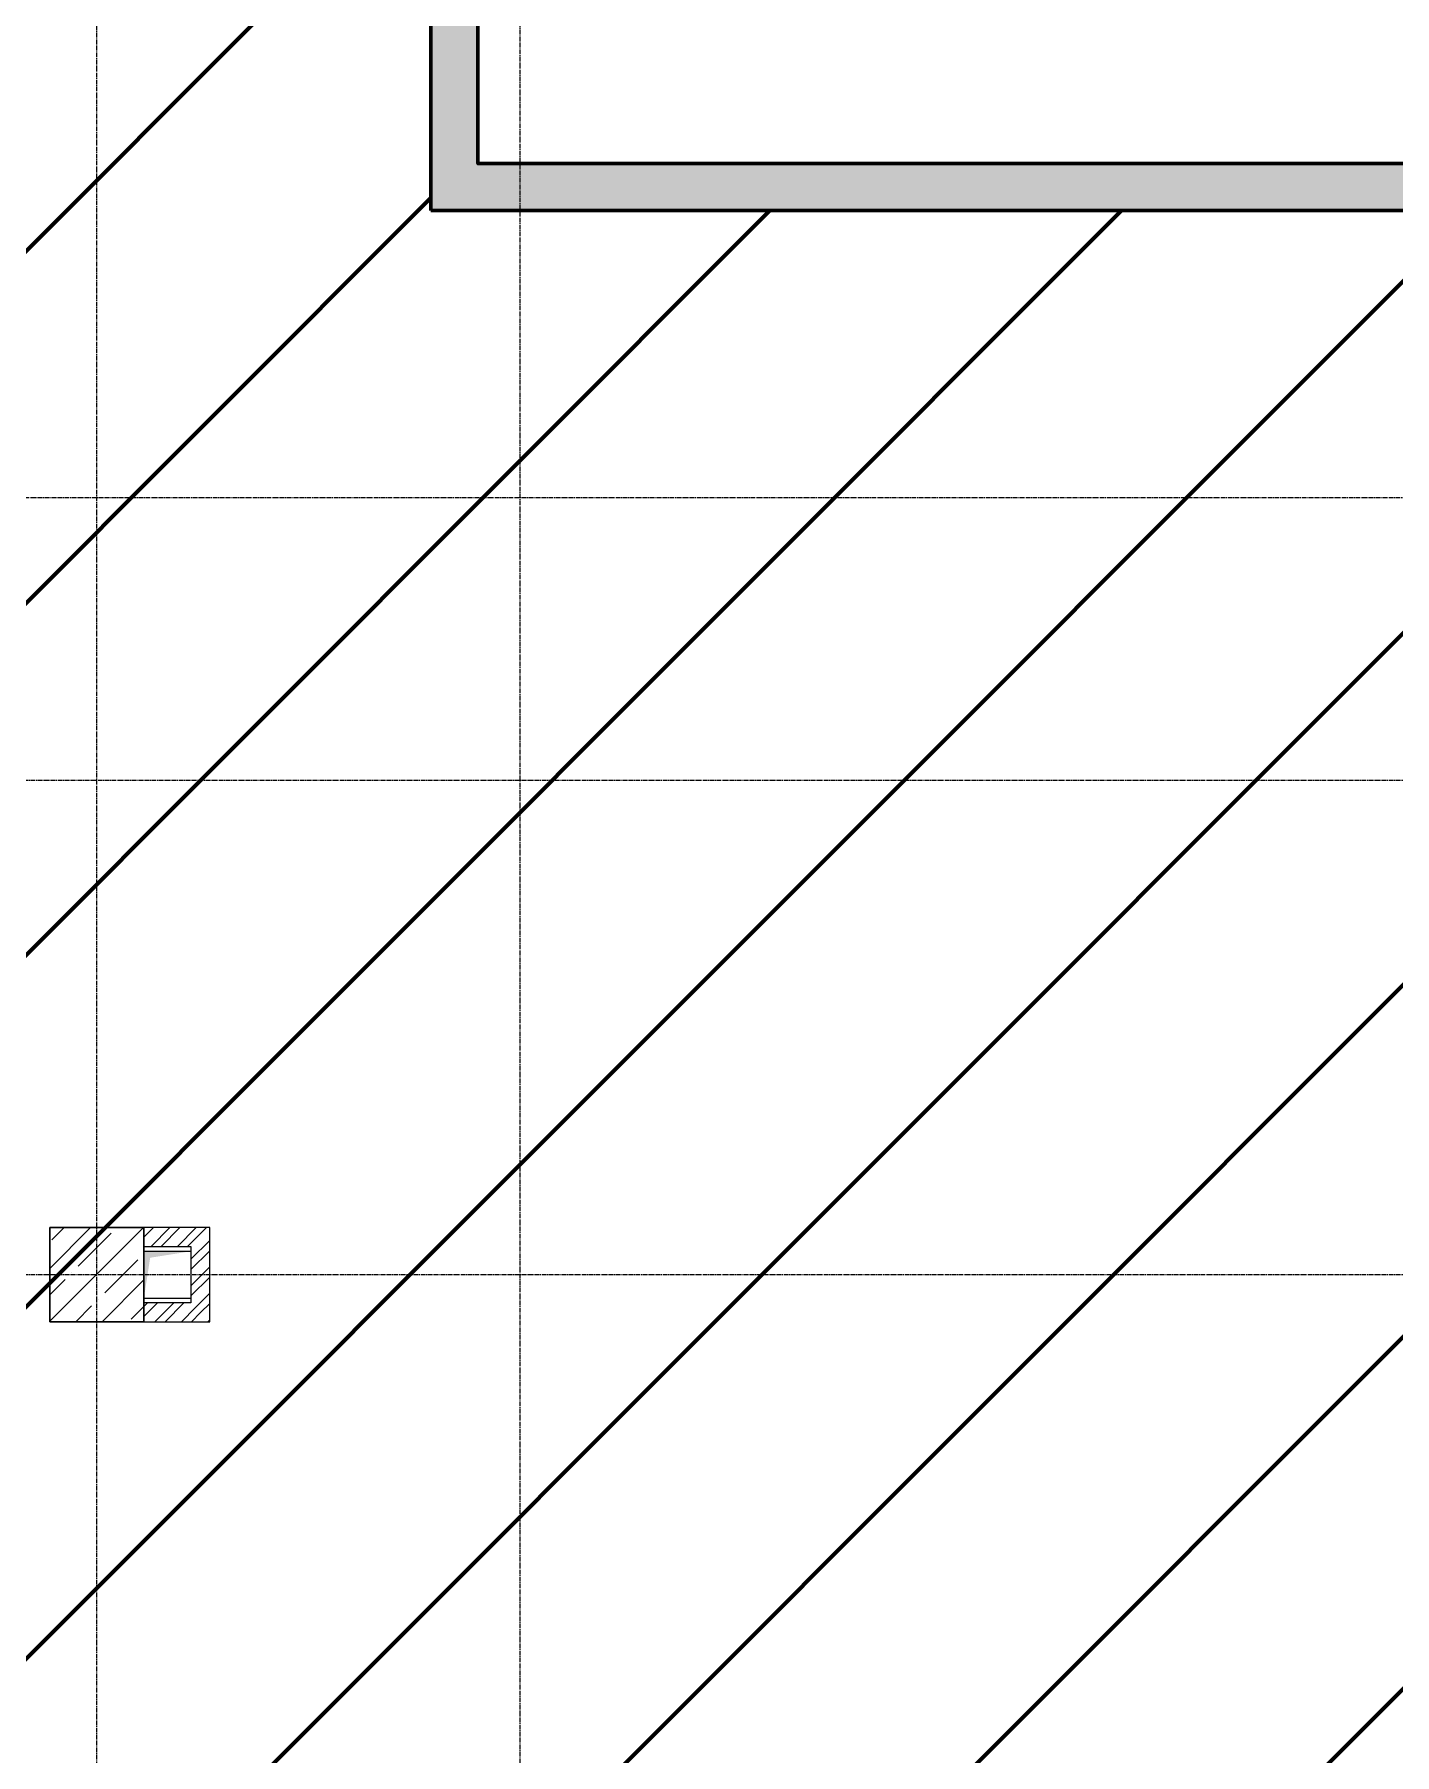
# Model space of a CAD drawing. Header units: millimetres. Extents: x 470010 to 1231400, y -134005 to 421770.
# Drawn here: x 690908 to 696690, y -22750 to -15443 of the extents above; entities that cross this region are included whole.
import ezdxf
from ezdxf.enums import TextEntityAlignment as Align

# ---------------------------------------------------------------- set-up
doc = ezdxf.new("R2010")
doc.units = ezdxf.units.MM
doc.linetypes.add('CENTER2', pattern=[28.575, 19.05, -3.175, 3.175, -3.175])
doc.linetypes.add('HIDDEN2', pattern=[4.7625, 3.175, -1.5875])
doc.layers.get('Defpoints').update_dxf_attribs({"color": 140})
for name, color, linetype, lineweight in [('0) шп потолок', 3, 'Continuous', 60), ('АР_Колонны', 70, 'Continuous', 30), ('АР_Стены ЖБ', 7, 'Continuous', 35), ('АР_Стены ПЕНОблок', 52, 'Continuous', 20), ('АР_Штриховка', 8, 'Continuous', 0)]:
    doc.layers.add(name, color=color, linetype=linetype, lineweight=lineweight)
doc.layers.add('РД_Оси_100', color=7, linetype='Continuous', lineweight=0, true_color=0x525252)
doc.styles.add('style1', font='ARIALN.TTF')

# ---------------------------------------------------------------- blocks, each defined once
blk = doc.blocks.new('СОШ_2200_АР_ОСИ_М100_28.05.24')
at = {"layer": 'РД_Оси_100', "color": 251, "linetype": 'CENTER2', "true_color": 0x636466}
for p, q in [((20100, -6155), (20100, 139938.679)), ((119910, 76200), (-5954.958, 76200)), ((-5954.958, 75000), (119910, 75000)), ((-5954.958, 72900), (95715.503, 72900))]:
    blk.add_line(p, q, dxfattribs=at)
blk.add_lwpolyline([(18300, -6196.31), (18300, 139538.679), (18450, 139938.679)], dxfattribs=at)
blk = doc.blocks.new('A$C9108343f')
at = {"layer": 'АР_Штриховка', "linetype": 'Continuous', "lineweight": 0, "true_color": 0x000000}
h = blk.add_hatch(dxfattribs=at)
h.set_pattern_fill('AR-CONC', color=18, angle=45, style=0)
h.set_pattern_definition([(95, (-63444.08, -115658.25), (140.09465, 117.55338), [19.05, -209.55]), (40, (-63444.08, -115658.25), (-160.01845, 110.17673), [15.24, -167.64058]), (145.451445, (-63432.4, -115648.45), (-19.9238, 227.7301), [16.19001, -178.09024]), (91.1842, (-63480, -115622.33), (221.41024, 161.95341), [28.575, -314.325]), (141.63556, (-63461.55, -115608.83), (-7.08662, 342.82676), [24.28502, -267.1356]), (36.18415, (-63480, -115622.33), (-7.08662, 342.82676), [22.85997, -251.45973]), (66, (-63453.06, -115613.35), (179.51998, 34.89515), [19.05, -209.55]), (11, (-63453.06, -115613.35), (-86.53993, 173.9412), [15.24, -167.64]), (116.451445, (-63438.1, -115610.44), (92.98005, 208.83634), [16.19001, -178.08994]), (82.5, (-63444.08, -115658.25), (-57.60547, 61.973414), [0, -165.608, 0, -170.18, 0, -168.275]), (52.5, (-63444.08, -115658.25), (-23.589727, 118.087), [0, -97.028, 0, -161.798, 0, -64.135]), (12.5, (-63484.135, -115698.3), (99.927863, 91.826196), [0, -63.5, 0, -198.12, 0, -262.89]), (2.5, (-63502.1, -115716.26), (86.763904, 122.72239), [0, -82.55, 0, -131.572, 0, -186.69])])
h.paths.add_polyline_path([(26875, 84175), (27075, 84375), (27075, 85425), (26875, 85425)], flags=0)
h.paths.add_polyline_path([(26875, 86525), (27075, 86525), (27075, 86785), (26875, 86785)], flags=0)
h.paths.add_polyline_path([(26875, 86785), (27075, 86785), (27075, 87685), (26875, 87685)], flags=0)
h.paths.add_polyline_path([(26875, 88785), (27075, 88785), (27075, 89605), (26875, 89605)], flags=0)
h.paths.add_polyline_path([(26875, 89605), (27075, 89605), (27075, 89875), (26875, 89875)], flags=0)
h.paths.add_polyline_path([(26875, 89875), (27075, 89875), (27075, 90375.2), (26875, 90375.2)], flags=0)
h.paths.add_polyline_path([(26875, 91475.2), (27075, 91475.2), (27075, 92675), (26875, 92675)], flags=0)
h.paths.add_polyline_path([(26875, 92675), (27075, 92675), (27075, 92795), (26875, 92795)], flags=0)
h = blk.add_hatch(dxfattribs=at)
h.set_pattern_fill('AR-CONC', color=18, angle=45, style=0)
h.set_pattern_definition([(95, (-63444.08, -115658.25), (140.09465, 117.55338), [19.05, -209.55]), (40, (-63444.08, -115658.25), (-160.01845, 110.17673), [15.24, -167.64058]), (145.451445, (-63432.4, -115648.45), (-19.9238, 227.7301), [16.19001, -178.09024]), (91.1842, (-63480, -115622.33), (221.41024, 161.95341), [28.575, -314.325]), (141.63556, (-63461.55, -115608.83), (-7.08662, 342.82676), [24.28502, -267.1356]), (36.18415, (-63480, -115622.33), (-7.0866, 342.82676), [22.85997, -251.45973]), (66, (-63453.06, -115613.35), (179.51998, 34.89515), [19.05, -209.55]), (11, (-63453.06, -115613.35), (-86.53993, 173.9412), [15.24, -167.64]), (116.451445, (-63438.1, -115610.44), (92.98005, 208.83634), [16.19001, -178.08994]), (82.5, (-63444.08, -115658.25), (-57.60547, 61.973414), [0, -165.608, 0, -170.18, 0, -168.275]), (52.5, (-63444.08, -115658.25), (-23.589727, 118.087), [0, -97.028, 0, -161.798, 0, -64.135]), (12.5, (-63484.135, -115698.3), (99.927863, 91.826196), [0, -63.5, 0, -198.12, 0, -262.89]), (2.5, (-63502.1, -115716.26), (86.763904, 122.72239), [0, -82.55, 0, -131.572, 0, -186.69])])
h.paths.add_polyline_path([(27075, 84375), (26875, 84175), (31275, 84175), (31275, 84375)], flags=0)
h.paths.add_polyline_path([(32225, 84375), (32225, 84175), (32335, 84175), (32535, 84375)], flags=0)
at = {"layer": 'АР_Штриховка', "linetype": 'Continuous', "lineweight": 0, "ltscale": 0.5, "true_color": 0x000000}
h = blk.add_hatch(dxfattribs=at)
h.set_pattern_fill('ANSI31', color=18, scale=25, style=0)
h.set_pattern_definition([(45, (-63444.08, -115658.25), (-56.1266, 56.1266), [])])
h.paths.add_polyline_path([(25655, 79855), (25655, 79775), (25854.9, 79775), (25934.9, 79855)], flags=0)
h = blk.add_hatch(dxfattribs=at)
h.set_pattern_fill('ANSI31', color=18, scale=25, style=0)
h.set_pattern_definition([(45, (-63444.08, -115658.25), (-56.1266, 56.1266), [])])
h.paths.add_polyline_path([(25854.9, 79535), (25934.9, 79455), (25934.9, 79855), (25854.9, 79775)], flags=0)
h = blk.add_hatch(dxfattribs=at)
h.set_pattern_fill('ANSI31', color=18, scale=25, angle=360, style=0)
h.set_pattern_definition([(45, (-63444.08, -115658.25), (-56.1266, 56.1266), [])])
h.paths.add_polyline_path([(25934.9, 79455), (25854.9, 79535), (25655, 79535), (25655, 79455)], flags=0)
at = {"color": 18, "linetype": 'Continuous', "true_color": 0x000000}
for p, q in [((25654.9, 79554.1), (25654.9, 79754.1)), ((25654.9, 79754.1), (25854.9, 79754.1)), ((25654.9, 79554.1), (25654.9, 79754.1)), ((25654.9, 79754.1), (25854.9, 79754.1)), ((25854.9, 79754.1), (25854.9, 79554.1)), ((25854.9, 79754.1), (25854.9, 79554.1)), ((25854.9, 79554.1), (25654.9, 79554.1)), ((25854.9, 79554.1), (25654.9, 79554.1))]:
    blk.add_line(p, q, dxfattribs=at)
blk.add_solid([(25654.9, 79554.1), (25654.9, 79754.1), (25681.9, 79726.8), (25854.9, 79754.1)], dxfattribs=at)
blk.add_solid([(25654.9, 79554.1), (25654.9, 79754.1), (25681.9, 79726.8), (25854.9, 79754.1)], dxfattribs=at)
at = {"layer": '0) шп потолок'}
for points in [[(26875, 84175), (26875, 91635), (22255.1, 91635)], [(31155, 85735), (31155, 84375), (27075, 84375), (27075, 86785)], [(26875, 84175), (32335, 84175), (32335, 78235), (34655, 78235), (34655, 75830), (34555, 75830), (34555, 75530), (31555, 75530), (31555, 75730), (31155, 75730), (31155, 75530), (26875, 75541.2)]]:
    blk.add_lwpolyline(points, dxfattribs=at)
at = {"layer": 'АР_Колонны', "color": 18, "linetype": 'HIDDEN2', "lineweight": 25, "true_color": 0x000000}
for p, q in [((25255, 79855), (25655, 79855)), ((25255, 79455), (25255, 79855)), ((25655, 79855), (25655, 79455)), ((25655, 79455), (25255, 79455))]:
    blk.add_line(p, q, dxfattribs=at)
at = {"layer": 'АР_Колонны', "color": 18, "linetype": 'Continuous', "lineweight": 15, "true_color": 0x000000}
for p, q in [((25655, 79855), (25255, 79855)), ((25255, 79855), (25255, 79455)), ((25655, 79855), (25255, 79855)), ((25255, 79855), (25255, 79455)), ((25655, 79455), (25655, 79855)), ((25655, 79455), (25655, 79855)), ((25255, 79455), (25655, 79455)), ((25255, 79455), (25655, 79455))]:
    blk.add_line(p, q, dxfattribs=at)
at = {"layer": 'АР_Стены ЖБ', "color": 18, "linetype": 'Continuous', "lineweight": 30, "true_color": 0x000000}
for p, q in [((25655, 79855), (25255, 79855)), ((25255, 79855), (25255, 79455)), ((25655, 79455), (25655, 79855)), ((25255, 79455), (25655, 79455))]:
    blk.add_line(p, q, dxfattribs=at)
at = {"layer": 'АР_Стены ПЕНОблок', "color": 18, "linetype": 'Continuous', "lineweight": 20, "true_color": 0x000000}
for p, q in [((26875, 85425), (26875, 84175)), ((27075, 84375), (27075, 85425)), ((31275, 84375), (27075, 84375)), ((26875, 84175), (31275, 84175)), ((25655, 79855), (25655, 79775)), ((25934.9, 79855), (25655, 79855)), ((25934.9, 79455), (25934.9, 79855)), ((25655, 79775), (25854.9, 79775)), ((25854.9, 79775), (25854.9, 79535)), ((25854.9, 79535), (25655, 79535)), ((25655, 79535), (25655, 79455)), ((25655, 79455), (25934.9, 79455))]:
    blk.add_line(p, q, dxfattribs=at)
at = {"layer": 'АР_Штриховка', "color": 18, "linetype": 'Continuous', "lineweight": 5, "true_color": 0x000000}
for p, q in [((25255, 79681.3), (25428.6, 79855)), ((25255, 79456.8), (25653.1, 79855)), ((25264, 79802.6), (25316.4, 79855)), ((25376.3, 79690.4), (25516.6, 79830.7)), ((25348.2, 79662.3), (25348.2, 79662.3)), ((25488.5, 79578.1), (25628.8, 79718.4)), ((25255, 79569.1), (25320.1, 79634.3)), ((25477.6, 79455), (25655, 79632.3)), ((25365.4, 79455), (25432.4, 79522)), ((25460.5, 79550.1), (25460.5, 79550.1)), ((25600.8, 79465.9), (25655, 79520.1))]:
    blk.add_line(p, q, dxfattribs=at)
at = {"layer": 'РД_Оси_100'}
blk.add_blockref('СОШ_2200_АР_ОСИ_М100_28.05.24', (7155, 6755), dxfattribs=at)
at = {"layer": 'Defpoints', "color": 18, "true_color": 0x000000, "style": 'style1'}
for p in [(143949.3, 316089.1), (143975, 281639.5), (143890.4, 273244.7), (143840, 264276.8), (143967.8, 254892.4), (12252, 104178.1), (12382.6, 96023.1)]:
    blk.add_attdef('АР-ПОМЕЩЕНИЕ:НАИМЕНОВАНИЕ', text='', height=100, dxfattribs=at).set_placement(p, align=Align.MIDDLE)
at = {"layer": 'Defpoints', "color": 18, "true_color": 0x000000, "style": 'style1', "flags": 8}
for p in [(143951.3, 279099.1), (143848.3, 269251.1), (143875.3, 260094.2), (144049.7, 250824.7), (163419.3, 238153.4), (155897.5, 237966), (183037.2, 237966), (143342.9, 237876.2)]:
    blk.add_attdef('АР-ПОМЕЩЕНИЕ:НАИМЕНОВАНИЕ', text='', height=100, dxfattribs=at).set_placement(p, align=Align.MIDDLE)

msp = doc.modelspace()

# ---------------------------------------------------------------- hatches: boundary and pattern name
at = {"layer": '0) шп потолок'}
h = msp.add_hatch(dxfattribs=at)
h.set_pattern_fill('ANSI31', color=3, scale=333)
h.paths.add_polyline_path([(698053.57, -16191.252), (692593.57, -16191.252), (692593.57, -8731.242), (687973.944, -8731.242), (687973.944, -15331.242), (686493.57, -15331.242), (686493.57, -16471.242), (685598.618, -16471.242), (685598.618, -17211.242), (685691.488, -17211.242), (685673.57, -17229.16), (685673.57, -17611.242), (685618.97, -22866.242), (686493.57, -22866.242), (686493.57, -23331.242), (686493.57, -23386.205), (686493.57, -23986.205), (686493.57, -24171.223), (686493.57, -24825.077), (687115.659, -24825.077), (687115.659, -24604.549), (687535.333, -24604.549), (687535.333, -24825.077), (689741.04, -24825.077), (689741.04, -24579.548), (690160.714, -24579.548), (690160.714, -24825.077), (690973.57, -24825.077), (690973.57, -24636.238), (691400.117, -24636.238), (691373.57, -24662.785), (691373.57, -24825.077), (692593.57, -24825.077), (696872.757, -24836.238), (696873.57, -24836.238), (696873.57, -24636.24), (697273.57, -24636.24), (697273.57, -24836.238), (700273.57, -24836.238), (700273.57, -24536.242), (700368.115, -24536.242), (700373.57, -24530.787), (700373.57, -22131.242), (698053.57, -22131.242)])
h.paths.add_polyline_path([(696875.655, -20911.242), (696875.655, -20511.242), (697275.655, -20511.242), (697275.655, -20911.242)], flags=16)
h.paths.add_polyline_path([(691373.57, -20846.176), (691308.503, -20911.242), (691373.57, -20911.242)], flags=0)
h.paths.add_polyline_path([(691373.57, -20733.922), (691196.25, -20911.242), (691373.57, -20911.242)], flags=0)
h.paths.add_polyline_path([(691373.57, -20511.242), (691371.744, -20511.242), (690973.57, -20909.416), (690973.57, -20911.242), (691373.57, -20911.242)], flags=16)
h.paths.add_polyline_path([(691373.57, -20511.242), (691147.237, -20511.242), (690973.57, -20684.91), (690973.57, -20911.242), (691373.57, -20911.242)], flags=0)
h.paths.add_polyline_path([(691373.571, -20591.242), (691573.553, -20591.242), (691573.553, -20831.242), (691373.571, -20831.242), (691373.571, -20911.242), (691653.553, -20911.242), (691653.553, -20511.242), (691373.571, -20511.242)], flags=16)
h.paths.add_polyline_path([(691034.984, -20511.242), (690973.57, -20572.656), (690973.57, -20511.242)], flags=0)
h.paths.add_polyline_path([(691371.485, -14911.242), (690971.485, -14911.242), (690971.485, -14511.242), (691371.485, -14511.242)], flags=16)
h.paths.add_polyline_path([(691373.57, -10611.242), (690944.449, -10611.242), (690973.57, -10582.121), (690973.57, -10211.242), (691373.57, -10211.242)], flags=16)
h.paths.add_polyline_path([(691373.57, -10611.242), (690973.57, -10611.242), (690973.57, -10211.242), (691373.57, -10211.242)], flags=16)
at = {"layer": 'АР_Штриховка', "linetype": 'Continuous', "lineweight": 0, "true_color": 0x000000}
h = msp.add_hatch(dxfattribs=at)
h.set_pattern_fill('AR-CONC', color=18, angle=45, style=0)
h.set_pattern_definition([(95, (602274.53, -216024.49), (140.09465, 117.55338), [19.05, -209.55]), (40, (602274.53, -216024.5), (-160.01845, 110.17673), [15.24, -167.64058]), (145.451445, (602286.2, -216014.7), (-19.9238, 227.7301), [16.19001, -178.09024]), (91.1842, (602238.6, -215988.57), (221.41024, 161.95341), [28.575, -314.325]), (141.63556, (602257.06, -215975.07), (-7.08662, 342.82676), [24.28502, -267.1356]), (36.18415, (602238.6, -215988.57), (-7.08662, 342.82676), [22.85997, -251.45973]), (66, (602265.55, -215979.59), (179.51998, 34.89515), [19.05, -209.55]), (11, (602265.55, -215979.59), (-86.53993, 173.9412), [15.24, -167.64]), (116.451445, (602280.51, -215976.68), (92.98005, 208.83634), [16.19001, -178.08994]), (82.5, (602274.53, -216024.49), (-57.60547, 61.973414), [0, -165.608, 0, -170.18, 0, -168.275]), (52.5, (602274.53, -216024.49), (-23.589727, 118.087), [0, -97.028, 0, -161.798, 0, -64.135]), (12.5, (602234.48, -216064.544), (99.927863, 91.826196), [0, -63.5, 0, -198.12, 0, -262.89]), (2.5, (602216.52, -216082.5), (86.763904, 122.72239), [0, -82.55, 0, -131.572, 0, -186.69])])
h.paths.add_polyline_path([(692593.57, -16191.252), (692793.57, -15991.252), (692793.57, -14941.252), (692593.57, -14941.252)], flags=0)
h.paths.add_polyline_path([(692593.57, -13841.252), (692793.57, -13841.252), (692793.57, -13581.252), (692593.57, -13581.252)], flags=0)
h.paths.add_polyline_path([(692593.57, -13581.252), (692793.57, -13581.252), (692793.57, -12681.242), (692593.57, -12681.242)], flags=0)
h.paths.add_polyline_path([(692593.57, -11581.242), (692793.57, -11581.242), (692793.57, -10761.242), (692593.57, -10761.242)], flags=0)
h.paths.add_polyline_path([(692593.57, -10761.242), (692793.57, -10761.242), (692793.57, -10491.242), (692593.57, -10491.242)], flags=0)
h.paths.add_polyline_path([(692593.57, -10491.242), (692793.57, -10491.242), (692793.57, -9991.047), (692593.57, -9991.047)], flags=0)
h.paths.add_polyline_path([(692593.57, -8891.047), (692793.57, -8891.047), (692793.57, -7691.242), (692593.57, -7691.242)], flags=0)
h.paths.add_polyline_path([(692593.57, -7691.242), (692793.57, -7691.242), (692793.57, -7571.242), (692593.57, -7571.242)], flags=0)
h = msp.add_hatch(dxfattribs=at)
h.set_pattern_fill('AR-CONC', color=18, angle=45, style=0)
h.set_pattern_definition([(95, (602274.53, -216024.49), (140.09465, 117.55338), [19.05, -209.55]), (40, (602274.53, -216024.5), (-160.01845, 110.17673), [15.24, -167.64058]), (145.451445, (602286.2, -216014.7), (-19.9238, 227.7301), [16.19001, -178.09024]), (91.1842, (602238.6, -215988.57), (221.41024, 161.95341), [28.575, -314.325]), (141.63556, (602257.06, -215975.07), (-7.08662, 342.82676), [24.28502, -267.1356]), (36.18415, (602238.6, -215988.57), (-7.0866, 342.82676), [22.85997, -251.45973]), (66, (602265.55, -215979.59), (179.51998, 34.89515), [19.05, -209.55]), (11, (602265.55, -215979.59), (-86.53993, 173.9412), [15.24, -167.64]), (116.451445, (602280.51, -215976.68), (92.98005, 208.83634), [16.19001, -178.08994]), (82.5, (602274.53, -216024.49), (-57.60547, 61.973414), [0, -165.608, 0, -170.18, 0, -168.275]), (52.5, (602274.53, -216024.49), (-23.589727, 118.087), [0, -97.028, 0, -161.798, 0, -64.135]), (12.5, (602234.48, -216064.544), (99.927863, 91.826196), [0, -63.5, 0, -198.12, 0, -262.89]), (2.5, (602216.52, -216082.5), (86.763904, 122.72239), [0, -82.55, 0, -131.572, 0, -186.69])])
h.paths.add_polyline_path([(692793.57, -15991.252), (692593.57, -16191.252), (696993.57, -16191.252), (696993.57, -15991.252)], flags=0)
h.paths.add_polyline_path([(697943.57, -15991.252), (697943.57, -16191.252), (698053.57, -16191.252), (698253.57, -15991.252)], flags=0)
at = {"layer": 'АР_Штриховка', "linetype": 'Continuous', "lineweight": 0, "ltscale": 0.5, "true_color": 0x000000}
h = msp.add_hatch(dxfattribs=at)
h.set_pattern_fill('ANSI31', color=18, scale=25, style=0)
h.set_pattern_definition([(45, (602274.53, -216024.49), (-56.1266, 56.1266), [])])
h.paths.add_polyline_path([(691373.571, -20511.242), (691373.571, -20591.242), (691573.553, -20591.242), (691653.553, -20511.242)], flags=0)
h = msp.add_hatch(dxfattribs=at)
h.set_pattern_fill('ANSI31', color=18, scale=25, style=0)
h.set_pattern_definition([(45, (602274.53, -216024.49), (-56.1266, 56.1266), [])])
h.paths.add_polyline_path([(691573.553, -20831.242), (691653.553, -20911.242), (691653.553, -20511.242), (691573.553, -20591.242)], flags=0)
h = msp.add_hatch(dxfattribs=at)
h.set_pattern_fill('ANSI31', color=18, scale=25, angle=360, style=0)
h.set_pattern_definition([(45, (602274.53, -216024.49), (-56.1266, 56.1266), [])])
h.paths.add_polyline_path([(691653.553, -20911.242), (691573.553, -20831.242), (691373.571, -20831.242), (691373.571, -20911.242)], flags=0)

# ---------------------------------------------------------------- linework, layer by layer
at = {"color": 18, "linetype": 'Continuous', "true_color": 0x000000}
for p, q in [((691373.553, -20812.122), (691373.553, -20612.122)), ((691373.553, -20612.122), (691573.553, -20612.122)), ((691373.553, -20812.122), (691373.553, -20612.122)), ((691373.553, -20612.122), (691573.553, -20612.122)), ((691573.553, -20612.122), (691573.553, -20812.122)), ((691573.553, -20612.122), (691573.553, -20812.122)), ((691573.553, -20812.122), (691373.553, -20812.122)), ((691573.553, -20812.122), (691373.553, -20812.122))]:
    msp.add_line(p, q, dxfattribs=at)
msp.add_solid([(691373.553, -20812.122), (691373.553, -20612.122), (691400.483, -20639.438), (691573.553, -20612.122)], dxfattribs=at)
msp.add_solid([(691373.553, -20812.122), (691373.553, -20612.122), (691400.483, -20639.438), (691573.553, -20612.122)], dxfattribs=at)
at = {"layer": '0) шп потолок'}
for points in [[(692593.57, -16191.252), (692593.57, -8731.242), (687973.686, -8731.242)], [(696873.57, -14631.242), (696873.57, -15991.252), (692793.57, -15991.252), (692793.57, -13581.252)], [(692593.57, -16191.252), (698053.57, -16191.252), (698053.57, -22131.242), (700373.57, -22131.242), (700373.57, -24536.242), (700273.57, -24536.242), (700273.57, -24836.238), (697273.57, -24836.24), (697273.57, -24636.24), (696873.57, -24636.24), (696873.57, -24836.24), (692593.57, -24825.077)]]:
    msp.add_lwpolyline(points, dxfattribs=at)
at = {"layer": 'АР_Колонны', "color": 18, "linetype": 'HIDDEN2', "lineweight": 25, "true_color": 0x000000}
for p, q in [((690973.57, -20511.242), (691373.57, -20511.242)), ((690973.57, -20911.242), (690973.57, -20511.242)), ((691373.57, -20511.242), (691373.57, -20911.242)), ((691373.57, -20911.242), (690973.57, -20911.242))]:
    msp.add_line(p, q, dxfattribs=at)
at = {"layer": 'АР_Колонны', "color": 18, "linetype": 'Continuous', "lineweight": 15, "true_color": 0x000000}
for p, q in [((691373.57, -20511.242), (690973.57, -20511.242)), ((690973.57, -20511.242), (690973.57, -20911.242)), ((691373.57, -20511.242), (690973.57, -20511.242)), ((690973.57, -20511.242), (690973.57, -20911.242)), ((691373.57, -20911.242), (691373.57, -20511.242)), ((691373.57, -20911.242), (691373.57, -20511.242)), ((690973.57, -20911.242), (691373.57, -20911.242)), ((690973.57, -20911.242), (691373.57, -20911.242))]:
    msp.add_line(p, q, dxfattribs=at)
at = {"layer": 'АР_Стены ЖБ', "color": 18, "linetype": 'Continuous', "lineweight": 30, "true_color": 0x000000}
for p, q in [((691373.57, -20511.242), (690973.57, -20511.242)), ((690973.57, -20511.242), (690973.57, -20911.242)), ((691373.57, -20911.242), (691373.57, -20511.242)), ((690973.57, -20911.242), (691373.57, -20911.242))]:
    msp.add_line(p, q, dxfattribs=at)
at = {"layer": 'АР_Стены ПЕНОблок', "color": 18, "linetype": 'Continuous', "lineweight": 20, "true_color": 0x000000}
for p, q in [((692593.57, -14941.252), (692593.57, -16191.252)), ((692793.57, -15991.252), (692793.57, -14941.252)), ((696993.57, -15991.252), (692793.57, -15991.252)), ((692593.57, -16191.252), (696993.57, -16191.252)), ((691373.571, -20511.242), (691373.571, -20591.242)), ((691653.553, -20511.242), (691373.571, -20511.242)), ((691653.553, -20911.242), (691653.553, -20511.242)), ((691373.571, -20591.242), (691573.553, -20591.242)), ((691573.553, -20591.242), (691573.553, -20831.242)), ((691573.553, -20831.242), (691373.571, -20831.242)), ((691373.571, -20831.242), (691373.571, -20911.242)), ((691373.571, -20911.242), (691653.553, -20911.242))]:
    msp.add_line(p, q, dxfattribs=at)
at = {"layer": 'АР_Штриховка', "color": 18, "linetype": 'Continuous', "lineweight": 5, "true_color": 0x000000}
for p, q in [((690973.57, -20684.91), (691147.237, -20511.242)), ((690973.57, -20909.416), (691371.744, -20511.242)), ((690982.622, -20563.605), (691034.984, -20511.242)), ((691094.875, -20675.858), (691235.191, -20535.541)), ((691207.128, -20788.111), (691347.445, -20647.795)), ((690973.57, -20797.163), (691038.748, -20731.984)), ((691196.25, -20911.242), (691373.57, -20733.922)), ((691083.997, -20911.242), (691151.001, -20844.238)), ((691319.381, -20900.364), (691373.57, -20846.176))]:
    msp.add_line(p, q, dxfattribs=at)

# ---------------------------------------------------------------- block references
msp.add_blockref('A$C9108343f', (665718.612, -100366.242))
at = {"layer": 'РД_Оси_100'}
msp.add_blockref('СОШ_2200_АР_ОСИ_М100_28.05.24', (672873.57, -93611.242), dxfattribs=at)

doc.saveas('drawing.dxf')
